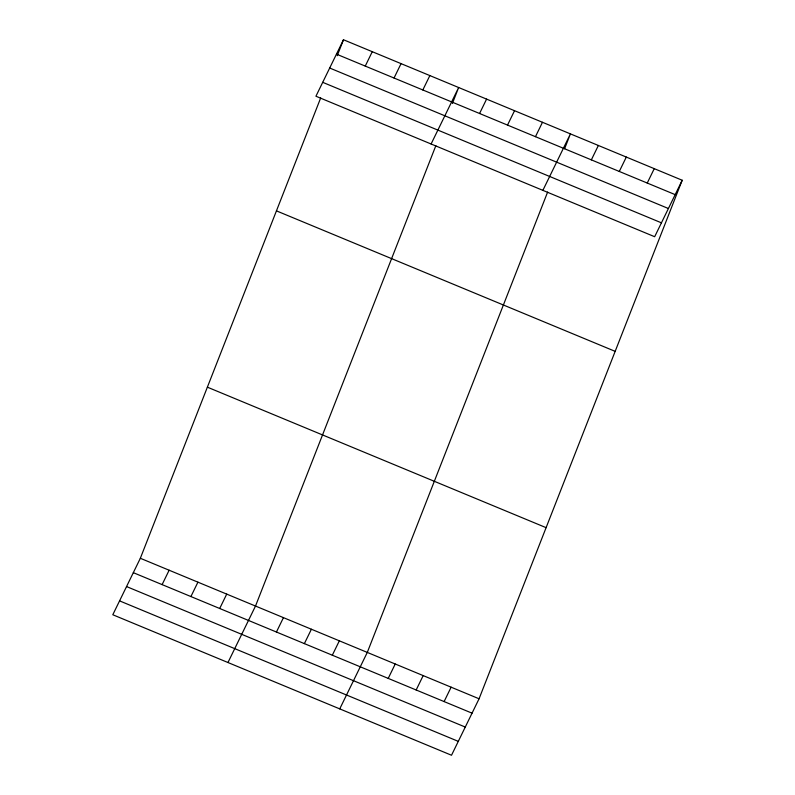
<?xml version="1.0" encoding="UTF-8"?>
<svg xmlns="http://www.w3.org/2000/svg" width="795" height="795" viewBox="0 0 795 795"><rect width="100%" height="100%" fill="white"/><g stroke="black" fill="none" stroke-linecap="round" stroke-linejoin="round"><path stroke-width="1.19" d="M682.199 180.246L654.663 236.721L315.933 96.225L343.48 39.75L682.199 180.246L479.067 698.775L451.52 755.25L112.801 614.754L140.337 558.279L320.683 97.934M337.219 55.72L343.48 39.75M435.849 145.694L255.503 606.048L227.966 662.523M452.385 103.489L458.645 87.52L431.099 143.994M547.636 192.062L367.29 652.417L339.743 708.882M564.609 148.715L570.422 133.878L542.876 190.353M365.253 66.084L372.269 51.695M394.042 78.019L401.058 63.63M162.11 584.613L169.136 570.224M422.831 89.964L429.857 75.575M190.909 596.558L197.925 582.169M219.698 608.503L226.714 594.113M479.574 113.496L486.59 99.107M507.518 125.093L514.534 110.704M276.431 632.035L283.447 617.645M535.462 136.68L542.478 122.291M304.376 643.622L311.401 629.233M332.32 655.209L339.346 640.82M591.351 159.865L598.367 145.475M619.295 171.452L626.311 157.062M388.218 678.393L395.234 664.004M647.239 183.049L654.255 168.659M416.163 689.99L423.178 675.601M444.107 701.578L451.123 687.188M336.454 54.139L675.184 194.636M329.687 68.022L668.416 208.519M322.71 82.332L661.43 222.829M276.441 210.864L615.171 351.36M207.376 387.165L546.105 527.661M140.337 558.279L479.067 698.775M133.321 572.668L472.051 713.165M126.544 586.561L465.274 727.057M119.568 600.871L458.298 741.367"/></g></svg>
